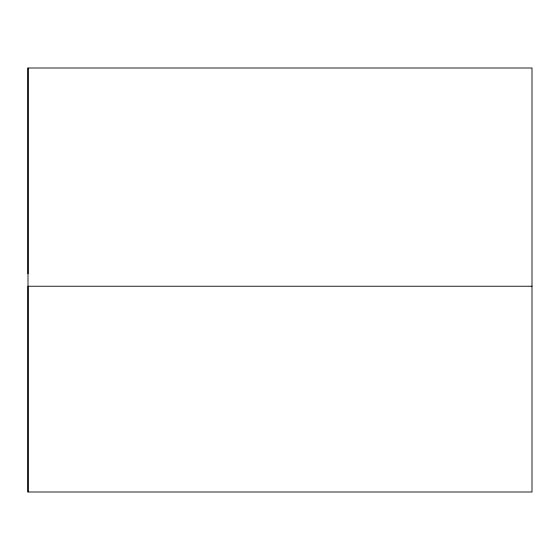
<?xml version="1.0" encoding="UTF-8"?>
<svg xmlns="http://www.w3.org/2000/svg" width="560" height="560" viewBox="0 0 560 560"><rect width="100%" height="100%" fill="white"/><g stroke="black" fill="none" stroke-linecap="round" stroke-linejoin="round"><path stroke-width="0.84" d="M28 491.995L28 68.005L532 68.005L532 491.995L28 491.995L28 286.237L532 286.237M28 68.005L28 273.763"/></g></svg>
